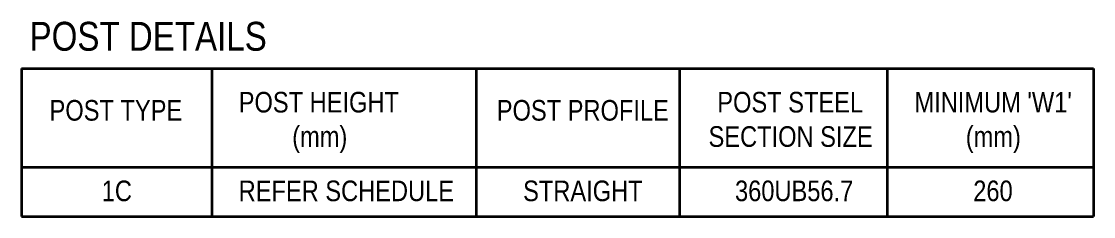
# Model space of a CAD drawing. Header units: metres. Extents: x 2.5 to 15.5, y -5.5 to 5.4.
# Drawn here: x 2.5473 to 2.6772, y 2.41 to 2.4337 of the extents above; entities that cross this region are included whole.
import ezdxf

# ---------------------------------------------------------------- set-up
doc = ezdxf.new("R2010")
doc.units = ezdxf.units.M
doc.layers.add('A-DETL', color=7, linetype='Continuous', lineweight=13)
doc.layers.add('G-ANNO-TEXT', color=7, linetype='Continuous', lineweight=9)
doc.styles.add('Arial Narrow', font='ARIALN.TTF', dxfattribs={"height": 0.0035})
doc.styles.add('Arial Narrow_1', font='ARIALN.TTF', dxfattribs={"height": 0.0025})

msp = doc.modelspace()

# ---------------------------------------------------------------- linework, layer by layer
at = {"layer": 'A-DETL', "lineweight": 35}
for p, q in [((2.5473242, 2.4279933), (2.6772113, 2.4279933)), ((2.5473242, 2.4279933), (2.5473242, 2.4100352)), ((2.5703983, 2.4279933), (2.5703983, 2.4100352)), ((2.6024136, 2.4279933), (2.6024136, 2.4100352)), ((2.627047, 2.4279933), (2.627047, 2.4100352)), ((2.6522113, 2.4279933), (2.6522113, 2.4100352)), ((2.6772113, 2.4279933), (2.6772113, 2.4100352)), ((2.5473242, 2.4160352), (2.6772113, 2.4160352)), ((2.5473242, 2.4100352), (2.6772113, 2.4100352))]:
    msp.add_line(p, q, dxfattribs=at)

# ---------------------------------------------------------------- texts
at = {"layer": 'G-ANNO-TEXT', "attachment_point": 1, "bg_fill": 3, "box_fill_scale": 1, "bg_fill_color": 256, "bg_fill_true_color": 13158600, "bg_fill_transparency": 0}
for s, insert, char_height, style in [('POST DETAILS', (2.5483072, 2.433666), 0.0035, 'Arial Narrow'), ('POST HEIGHT ', (2.5736463, 2.4251666), 0.0025, 'Arial Narrow_1'), ('POST STEEL ', (2.6316264, 2.4251666), 0.0025, 'Arial Narrow_1'), ("MINIMUM 'W1' ", (2.6555128, 2.4251666), 0.0025, 'Arial Narrow_1'), ('POST TYPE', (2.5507304, 2.4241804), 0.0025, 'Arial Narrow_1'), ('POST PROFILE', (2.6049103, 2.4241804), 0.0025, 'Arial Narrow_1'), ('(mm)', (2.5801286, 2.4209994), 0.0025, 'Arial Narrow_1'), ('(mm)', (2.6617305, 2.4209994), 0.0025, 'Arial Narrow_1'), ('SECTION SIZE', (2.6305681, 2.4209994), 0.0025, 'Arial Narrow_1'), ('1C', (2.5570486, 2.4144063), 0.0025, 'Arial Narrow_1'), ('REFER SCHEDULE', (2.5736432, 2.4144063), 0.0025, 'Arial Narrow_1'), ('STRAIGHT', (2.6081051, 2.4144063), 0.0025, 'Arial Narrow_1'), (' 360UB56.7', (2.6329796, 2.4144063), 0.0025, 'Arial Narrow_1'), ('260', (2.6626362, 2.4144063), 0.0025, 'Arial Narrow_1')]:
    msp.add_mtext(s, dxfattribs=dict(at, insert=insert, char_height=char_height, style=style))

doc.saveas('drawing.dxf')
